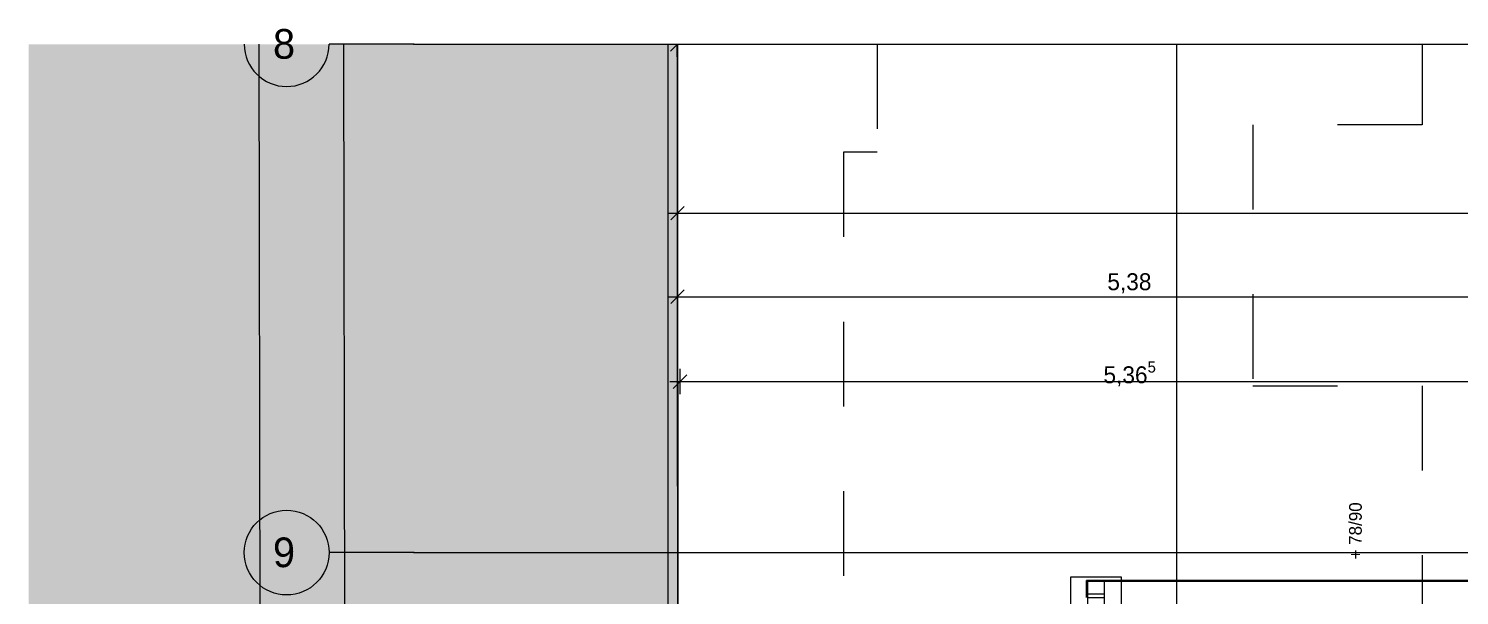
# Model space of a CAD drawing. Header units: metres. Extents: x -4 to 206, y -18 to 45.
# Drawn here: x 29.53 to 37.97, y -1.26 to 2.09 of the extents above; entities that cross this region are included whole.
import ezdxf

# ---------------------------------------------------------------- set-up
doc = ezdxf.new("R2010")
doc.units = ezdxf.units.M
doc.header["$MEASUREMENT"] = 0
doc.linetypes.add('Achse', pattern=[0.004, 0.002, -0.001, 0, -0.001])
doc.linetypes.add('Untersicht', pattern=[0.001, 0.0005, -0.0005])
for name, color, linetype in [('3._DD PP STG2_4_000 Achsraster', 7, 'Continuous'), ('3._DD PP STG2_4_611 Entwässerung', 7, 'Continuous'), ('3._DD PP STG2_4_725 Nachbarbebauung', 7, 'Continuous'), ('3._DD PP STG2_4_851 Marker Schnitt', 7, 'Continuous'), ('3._DD PP STG2_4_915 Allgemein Beschriftung.x', 7, 'Continuous'), ('3._DD PP STG2_4_950 Polierplan Bemaßung', 7, 'Continuous'), ('3._DD PP STG2_4_Neubau_840 Baulinien', 7, 'Continuous')]:
    doc.layers.add(name, color=color, linetype=linetype)
doc.styles.add('ERSTELLTER_STIL_2', font='')
doc.styles.get('ERSTELLTER_STIL_2').set_extended_font_data('Eurostile')

msp = doc.modelspace()

# ---------------------------------------------------------------- hatches: boundary and pattern name
at = {"layer": '3._DD PP STG2_4_725 Nachbarbebauung', "linetype": 'Continuous', "lineweight": 0, "true_color": 0x1f1f1f}
msp.add_hatch(color=250, dxfattribs=at).paths.add_polyline_path([(29.5275, 1.9963), (29.5275, -3.1396), (33.1734, -3.2232), (33.359, -3.2244), (33.3554, 1.9963)])

# ---------------------------------------------------------------- linework, layer by layer
at = {"layer": '3._DD PP STG2_4_000 Achsraster', "color": 5, "linetype": 'Continuous', "lineweight": 0, "ltscale": 1000}
for p, q in [((31.8, 1.9963), (31.3, 1.9963)), ((31.8, 1.9963), (54.3, 1.9963)), ((33.3, 1.9963), (33.3, -16.0037)), ((36.3, 1.9963), (36.3, -16.0037)), ((31.8, -1.0037), (31.3, -1.0037)), ((31.8, -1.0037), (54.3, -1.0037))]:
    msp.add_line(p, q, dxfattribs=at)
msp.add_circle((31.05, -1.0037), 0.25, dxfattribs=at)
msp.add_arc((31.05, 1.9963), 0.25, 180, 0, dxfattribs=at)
for p in [(31.8, 1.9963), (31.8, 1.9963), (31.8, -1.0037), (31.8, -1.0037)]:
    msp.add_point(p, dxfattribs=at)
at = {"layer": '3._DD PP STG2_4_611 Entwässerung', "color": 7, "linetype": 'Continuous', "lineweight": 13, "ltscale": 1000, "flags": 128}
for points in [[(35.975, -1.1487), (35.675, -1.1487), (35.675, -1.3487), (35.975, -1.3487)], [(35.875, -1.3487), (35.875, -1.2487), (35.775, -1.2487), (35.775, -1.3487)]]:
    msp.add_lwpolyline(points, close=True, dxfattribs=at)
at = {"layer": '3._DD PP STG2_4_611 Entwässerung', "color": 171, "linetype": 'Continuous', "lineweight": 13, "ltscale": 1000, "true_color": 0x6c6cff, "flags": 128}
for points in [[(38.735, -1.1687), (35.7699, -1.1687)], [(35.7699, -1.1737), (35.7699, -1.1687)], [(35.7699, -1.2687), (35.7699, -1.1737)], [(38.735, -1.1737), (35.7699, -1.1737)]]:
    msp.add_lwpolyline(points, dxfattribs=at)
at = {"layer": '3._DD PP STG2_4_611 Entwässerung', "color": 171, "linetype": 'Achse', "lineweight": 13, "ltscale": 1000, "true_color": 0x6c6cff, "flags": 128}
msp.add_lwpolyline([(35.7749, -1.2696), (35.8749, -1.2696), (35.8749, -1.1696), (35.7749, -1.1696)], close=True, dxfattribs=at)
at = {"layer": '3._DD PP STG2_4_725 Nachbarbebauung', "color": 8, "linetype": 'Continuous', "lineweight": 13, "ltscale": 1000, "flags": 128}
msp.add_lwpolyline([(29.5275, -3.1396), (33.1734, -3.2232), (33.359, -3.2244), (33.3554, 1.9963)], dxfattribs=at)
at = {"layer": '3._DD PP STG2_4_851 Marker Schnitt', "color": 7, "linetype": 'Untersicht', "lineweight": 13, "ltscale": 1000}
for p, q in [((34.535, 1.9963), (34.535, 1.3588)), ((37.75, 1.9963), (37.75, 1.5213)), ((37.75, 1.5213), (36.75, 1.5213)), ((36.75, 1.5213), (36.75, -0.0187)), ((34.535, 1.3588), (34.335, 1.3588)), ((34.335, 1.3588), (34.335, -15.6487)), ((36.75, -0.0187), (37.75, -0.0187)), ((37.75, -0.0187), (37.75, -15.6487))]:
    msp.add_line(p, q, dxfattribs=at)
at = {"layer": '3._DD PP STG2_4_950 Polierplan Bemaßung', "color": 1, "linetype": 'Continuous', "lineweight": 13, "ltscale": 1000, "true_color": 0xfb0106}
for p, q in [((30.8855, 1.9963), (30.9168, -14.0354)), ((31.3855, 1.9963), (31.4168, -14.0344)), ((33.295, 1.9957), (33.355, 1.9957)), ((33.3556, 1.9963), (33.315, 1.9557)), ((33.355, 1.9207), (33.355, 1.9963)), ((33.355, 1.9957), (52.235, 1.9957)), ((33.3962, 1.0394), (33.3162, 0.9594)), ((33.3562, 0.9244), (33.3562, 1.0744)), ((33.2962, 0.9994), (33.3562, 0.9994)), ((33.3562, 0.9994), (52.1926, 0.9994)), ((33.3962, 0.546), (33.3162, 0.466)), ((33.3562, 0.431), (33.3562, 0.581)), ((33.2962, 0.506), (33.3562, 0.506)), ((33.3562, 0.506), (38.735, 0.506))]:
    msp.add_line(p, q, dxfattribs=at)
at = {"layer": '3._DD PP STG2_4_950 Polierplan Bemaßung', "color": 7, "linetype": 'Continuous', "lineweight": 13, "ltscale": 1000}
for p, q in [((33.3111, 0.0053), (33.3711, 0.0053)), ((33.4111, 0.0453), (33.3311, -0.0347)), ((33.3711, -0.0697), (33.3711, 0.0803)), ((33.3711, 0.0053), (38.735, 0.0053))]:
    msp.add_line(p, q, dxfattribs=at)
at = {"layer": '3._DD PP STG2_4_Neubau_840 Baulinien', "color": 76, "linetype": 'Continuous', "lineweight": 13, "ltscale": 1000, "true_color": 0x3f7f02, "flags": 128}
msp.add_lwpolyline([(52.214, 1.9963), (52.2035, 0.426), (52.1486, -11.3318), (33.3665, -14.0306), (33.3591, 1.9963)], dxfattribs=at)

# ---------------------------------------------------------------- texts
at = {"layer": '3._DD PP STG2_4_000 Achsraster', "color": 5, "linetype": 'Continuous', "lineweight": 0, "char_height": 0.175, "attachment_point": 1, "style": 'ERSTELLTER_STIL_2'}
for s, insert in [('\\A1;{\\pql;\\pt0;\\fEurostile|b0|i0|c0|p0;\\W1.000000;8}', (30.9695, 2.0855)), ('\\A1;{\\pql;\\pt0;\\fEurostile|b0|i0|c0|p0;\\W1.000000;9}', (30.9695, -0.9145))]:
    msp.add_mtext(s, dxfattribs=dict(at, insert=insert))
at = {"layer": '3._DD PP STG2_4_915 Allgemein Beschriftung.x', "color": 7, "linetype": 'Continuous', "lineweight": 13, "insert": (37.3947, -1.0444), "char_height": 0.075, "attachment_point": 7, "rotation": 90, "style": 'ERSTELLTER_STIL_2'}
msp.add_mtext('\\A1;{\\pql;\\fEurostile|b0|i0|c0|p0;\\W1.000000;+ 78/90}', dxfattribs=at)
at = {"layer": '3._DD PP STG2_4_950 Polierplan Bemaßung', "color": 1, "linetype": 'Continuous', "lineweight": 13, "true_color": 0xfb0106, "insert": (35.8924, 0.526), "char_height": 0.1, "width": 0.306373, "attachment_point": 7, "style": 'ERSTELLTER_STIL_2'}
msp.add_mtext('\\A1;{\\pql;\\fEurostile|b0|i0|c0|p0;\\W1.000000;5,38}', dxfattribs=at)
at = {"layer": '3._DD PP STG2_4_950 Polierplan Bemaßung', "color": 7, "linetype": 'Continuous', "lineweight": 13, "insert": (35.8695, -0.0337), "char_height": 0.1, "attachment_point": 7, "style": 'ERSTELLTER_STIL_2'}
msp.add_mtext('\\A1;{\\pql;\\fEurostile|b0|i0|c0|p0;\\W1.000000;5,36\\fEurostile|b0|i0|c0|p0;\\W1.000000;\\A1{\\H.66x;\\S5^  ;}}', dxfattribs=at)

doc.saveas('drawing.dxf')
